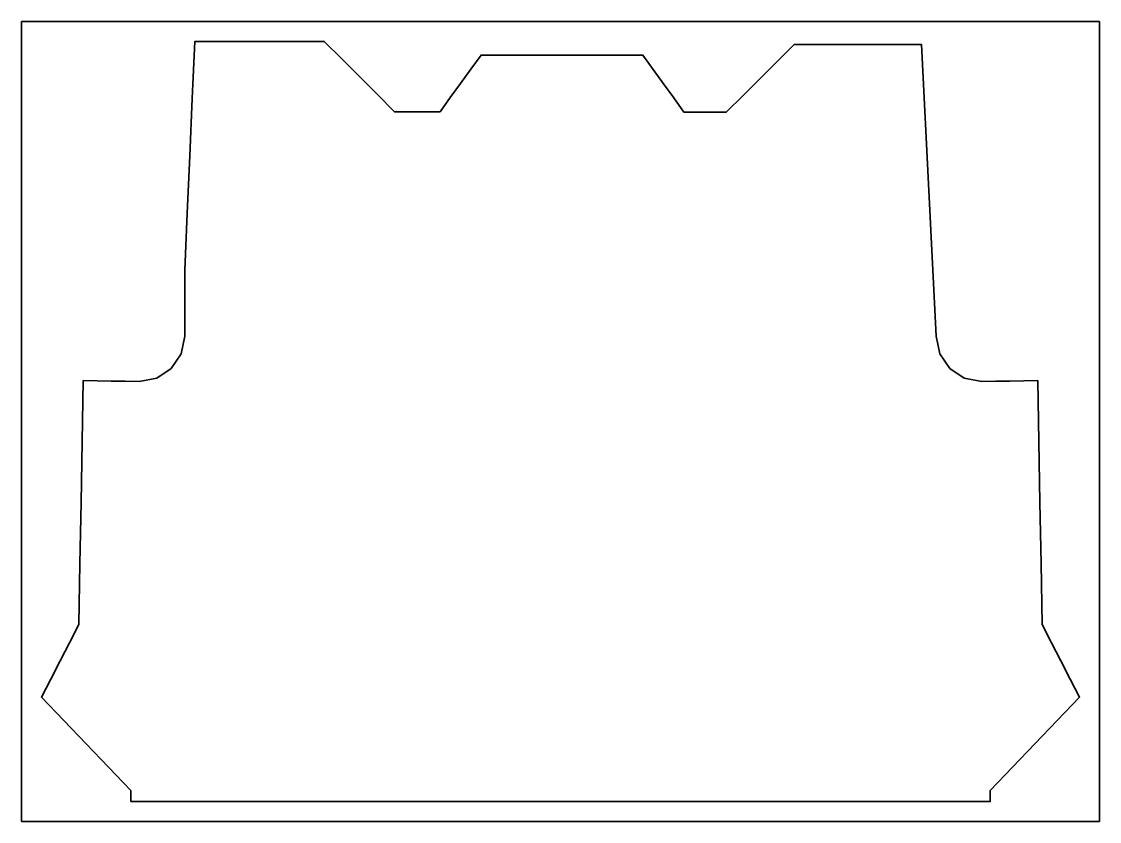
# Model space of a CAD drawing. Header units: millimetres. Extents: x -167 to 377, y -53 to 350.
import ezdxf

# ---------------------------------------------------------------- set-up
doc = ezdxf.new("R2010")
doc.units = ezdxf.units.MM
doc.header["$MEASUREMENT"] = 0
doc.layers.get('0').update_dxf_attribs({"lineweight": 0})
doc.layers.add('Safety', color=7, linetype='Continuous', lineweight=0)

msp = doc.modelspace()

# ---------------------------------------------------------------- linework, layer by layer
at = {"color": 6, "lineweight": 35, "true_color": 0xff00ed}
msp.add_lwpolyline([(-111.52, -43.11), (-111.52, -41.73), (-111.52, -40.35), (-111.52, -38.96), (-111.52, -37.58), (-122.79, -25.8), (-134.05, -14.02), (-145.32, -2.24), (-156.59, 9.54), (-151.86, 18.69), (-147.14, 27.84), (-142.42, 36.99), (-137.7, 46.14), (-137.14, 76.87), (-136.58, 107.61), (-136.02, 138.35), (-135.46, 169.09), (-128.44, 168.99), (-121.42, 168.9), (-114.4, 168.81), (-107.38, 168.71), (-98.44, 170.42), (-91.12, 175.27), (-86.17, 182.53), (-84.36, 191.46), (-84.36, 198.2), (-84.36, 204.94), (-84.36, 211.69), (-84.36, 218.43), (-84.36, 220), (-84.36, 221.57), (-84.36, 223.14), (-84.36, 224.71), (-83.08, 253.56), (-81.81, 282.41), (-80.54, 311.26), (-79.26, 340.11), (-62.96, 340.11), (-46.65, 340.11), (-30.34, 340.11), (-14.04, 340.11), (-5.18, 331.25), (3.68, 322.39), (12.54, 313.54), (21.4, 304.68), (27.12, 304.68), (32.84, 304.68), (38.56, 304.68), (44.29, 304.68), (49.46, 311.81), (54.64, 318.95), (59.81, 326.08), (64.98, 333.21), (85.37, 333.21), (105.75, 333.21), (126.13, 333.21), (146.51, 333.21), (151.69, 326), (156.86, 318.79), (162.04, 311.58), (167.21, 304.36), (172.54, 304.36), (177.87, 304.36), (183.2, 304.36), (188.53, 304.36), (197.08, 312.91), (205.62, 321.45), (214.17, 330), (222.71, 338.54), (238.79, 338.54), (254.86, 338.54), (270.93, 338.54), (287, 338.54), (288.84, 301.77), (290.68, 265), (292.52, 228.23), (294.36, 191.46), (296.17, 182.53), (301.12, 175.27), (308.44, 170.42), (317.38, 168.71), (324.4, 168.81), (331.42, 168.9), (338.44, 168.99), (345.46, 169.09), (346.02, 138.35), (346.58, 107.61), (347.14, 76.87), (347.7, 46.14), (352.42, 36.99), (357.14, 27.84), (361.86, 18.69), (366.59, 9.54), (355.32, -2.24), (344.05, -14.02), (332.79, -25.8), (321.52, -37.58), (321.52, -38.96), (321.52, -40.35), (321.52, -41.73), (321.52, -43.11), (213.26, -43.11), (105, -43.11), (-3.26, -43.11)], close=True, dxfattribs=at)
at = {"layer": 'Safety', "color": 6, "lineweight": 35, "true_color": 0xff00ed}
msp.add_lwpolyline([(376.59, 350.11), (-166.59, 350.11), (-166.59, -53.11), (376.59, -53.11)], close=True, dxfattribs=at)

doc.saveas('drawing.dxf')
